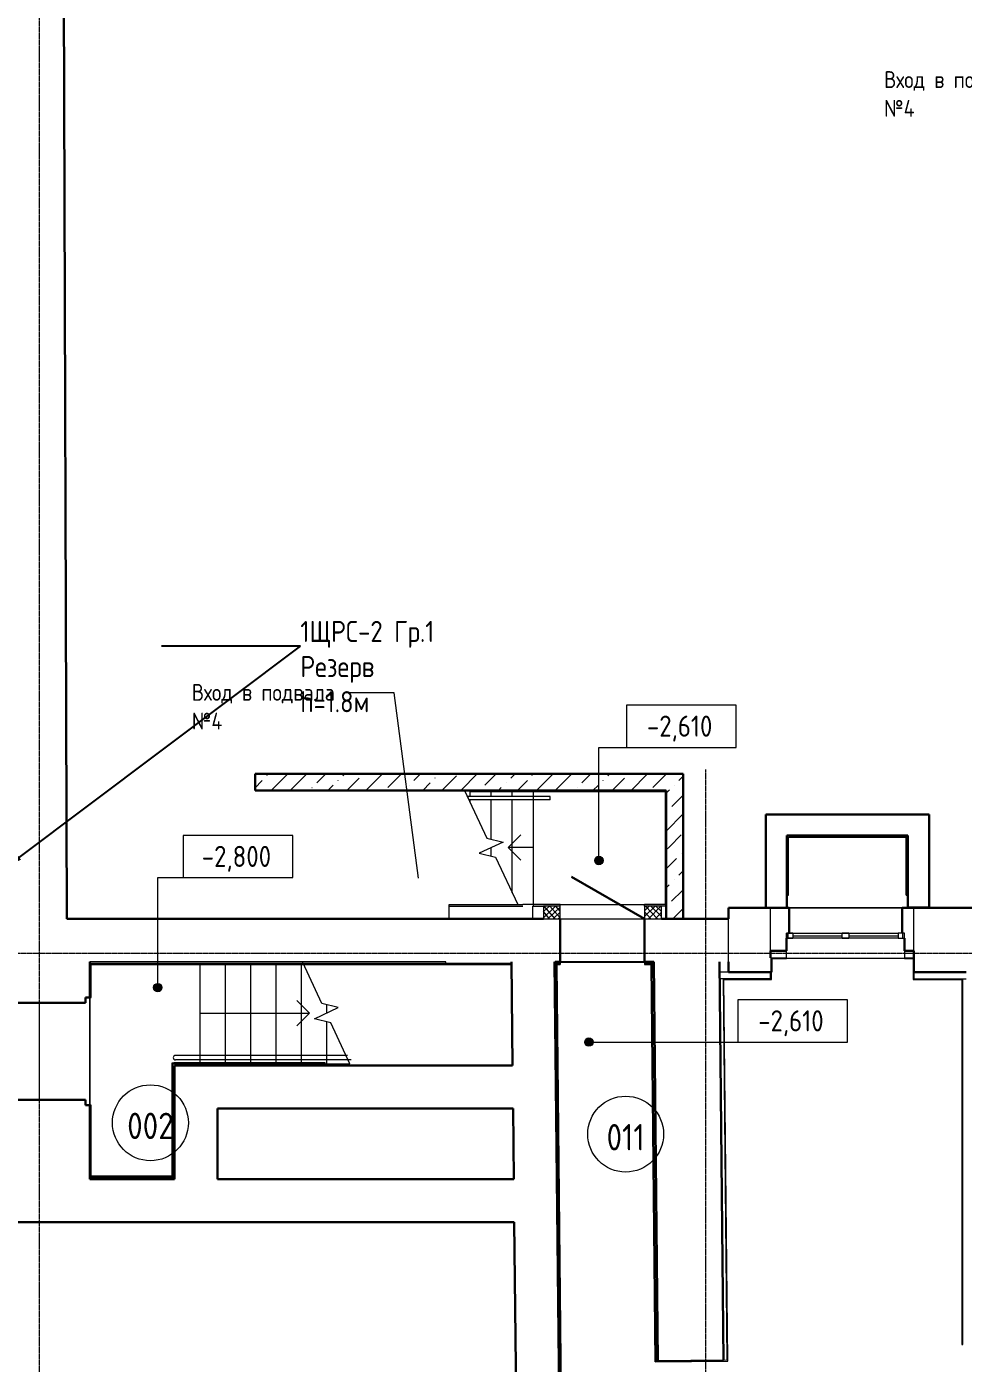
# Model space of a CAD drawing. Header units: millimetres. Extents: x -32 to 417638015, y -35 to 175284279.
# Drawn here: x 416169957 to 416181061, y 175247079 to 175262935 of the extents above; entities that cross this region are included whole.
import ezdxf
from ezdxf import colors
from ezdxf.entities.mleader import LeaderData, LeaderLine
from ezdxf.math import Vec2, Vec3

# ---------------------------------------------------------------- set-up
doc = ezdxf.new("R2010")
doc.units = ezdxf.units.MM
doc.linetypes.add('ADSK_Линия сетки', pattern=[25, 20, -2.5, 0, -2.5])
for name, color, linetype, lineweight in [('_ Окна', 7, 'Continuous', 9), ('Аннотация', 7, 'Continuous', 18), ('Двери', 7, 'Continuous', 9), ('Лестницы', 7, 'Continuous', 9), ('Ограждение', 7, 'Continuous', 9), ('Окна', 7, 'Continuous', 9), ('Оси', 253, 'Continuous', 9), ('Отметки', 7, 'Continuous', 9), ('Пандусы', 7, 'Continuous', 18), ('Перекрытие', 7, 'Continuous', 18), ('Стены внутренние', 7, 'Continuous', 18), ('Стены наружные', 7, 'Continuous', 18), ('Стены несущие', 7, 'Continuous', 30), ('Стены отделка', 7, 'Continuous', 30), ('Стены штриховка', 7, 'Continuous', 9), ('Стрелки вверх', 7, 'Continuous', 18), ('Узлы', 7, 'Continuous', 18), ('ШТРИХОВКА', 252, 'Continuous', 15)]:
    doc.layers.add(name, color=color, linetype=linetype, lineweight=lineweight)
doc.layers.add('_ЭМ_Надписи', color=7, linetype='Continuous')
doc.layers.add('Линии', color=7, linetype='Continuous', lineweight=9, true_color=0x00a600)
doc.styles.add('GOST Common', font='GOST_Common.ttf', dxfattribs={"width": 0.9, "height": 349.9999999999996})
doc.styles.add('GOST Common_1', font='GOST_Common.ttf', dxfattribs={"width": 0.9, "height": 250})
doc.styles.add('GOST Common_5', font='GOST_Common.ttf', dxfattribs={"width": 0.9, "height": 200})
doc.styles.add('ЭОМ', font='isocpeur.ttf', dxfattribs={"width": 0.85, "height": 250})
pattern_1 = [(45, (556.895267267344, 294.7406184339013), (84.18954758163274, 308.6959506083616), [396.875, -79.375, 3.353, -76.02199999999999])]
pattern_2 = [(45, (556.895267267344, 294.7406184339013), (-35.35533905932738, 35.35533905932738), []), (135, (556.895267267344, 294.7406184339013), (-35.35533905932738, -35.35533905932737), [])]

# ---------------------------------------------------------------- blocks, each defined once
blk = doc.blocks.new('План подвала')
at = {"layer": 'Отметки'}
h = blk.add_hatch(color=8, dxfattribs=at)
edge = h.paths.add_edge_path()
edge.add_arc((37738.78406838776, 21638.56328479425), 50, 0, 360)
h = blk.add_hatch(color=8, dxfattribs=at)
edge = h.paths.add_edge_path()
edge.add_arc((32507.65778943771, 20131.05680520455), 50, 0, 360)
h = blk.add_hatch(color=8, dxfattribs=at)
edge = h.paths.add_edge_path()
edge.add_arc((37619.98296721719, 19485.25346992442), 50, 0, 360)
at = {"layer": 'Стены внутренние', "lineweight": 9}
h = blk.add_hatch(dxfattribs=at)
h.set_pattern_fill('FP_6', color=8, style=0, pattern_type=2)
h.set_pattern_definition(pattern_1)
h.paths.add_polyline_path([(36961.26615909861, 22468.28170982934), (38736.26615909864, 22468.28170982937), (38736.26615909864, 22668.28170982933), (33661.26615909857, 22668.28170982933), (33661.26615909857, 22468.28170982937)])
h = blk.add_hatch(dxfattribs=at)
h.set_pattern_fill('FP_6', color=8, style=0, pattern_type=2)
h.set_pattern_definition(pattern_1)
h.paths.add_polyline_path([(38736.26615909864, 21799.4220102611), (38736.26615909864, 22468.28170982937), (38536.26615909862, 22468.28170982937), (38536.26615909862, 21799.4220102611)])
h = blk.add_hatch(dxfattribs=at)
h.set_pattern_fill('FP_7', color=8, style=0, pattern_type=2)
h.set_pattern_definition([(45, (556.895267267344, 294.7406184339013), (84.1902546884139, 308.6966577151427), [396.875, -79.375, 3.353, -76.02199999999999])])
h.paths.add_polyline_path([(38536.26615909861, 20946.05860164243), (38736.26615909861, 20946.05860164243), (38736.26615909864, 21799.4220102611), (38536.26615909862, 21799.4220102611), (38536.26615909861, 21096.05860164242)])
at = {"layer": 'Стены наружные'}
blk.add_hatch(color=8, dxfattribs=at).paths.add_polyline_path([(36837.22918303512, 21096.05860164243), (36837.22918303512, 21116.05860164242), (35961.2661590986, 21116.05860164243), (35961.2661590986, 21096.05860164243), (36785.86830770255, 21096.05860164243)])
h = blk.add_hatch(color=8, dxfattribs=at)
h.paths.add_polyline_path([(38536.22619246335, 21096.05860164242), (38536.26615909849, 21096.05860164242), (38536.22619246335, 21116.05860164242), (38279.73750793481, 21116.05860164242), (38279.73750793481, 21096.05860164242), (38526.2661590986, 21096.05860164242)])
h.paths.add_polyline_path([(37278.74924319534, 21096.05860164243), (37279.73750793483, 21096.51828377224), (37278.74924319534, 21116.05860164242), (36961.26615909862, 21116.05860164242), (36961.26615909861, 21096.05860164243), (37211.35113822151, 21096.05860164243)])
h = blk.add_hatch(color=8, dxfattribs=at)
h.paths.add_polyline_path([(39967.3962085455, 21076.05860164242), (39992.39620854548, 21076.05860164242), (39992.39620854548, 21081.05860164242), (39967.3962085455, 21081.05860164238)])
h.paths.add_polyline_path([(41402.3962085455, 21076.05860164243), (41402.3962085455, 21081.05860164245), (41332.39620854548, 21081.05860164242), (41332.39620854548, 21076.05860164243), (41367.39620854553, 21076.05860164243)])
at = {"layer": 'Узлы', "lineweight": 9}
h = blk.add_hatch(dxfattribs=at)
h.set_pattern_fill('FP_11', color=8, style=0, pattern_type=2)
h.set_pattern_definition(pattern_2)
h.paths.add_polyline_path([(37079.73750793483, 20946.05860164243), (37279.73750793483, 20946.05860164243), (37278.74924319534, 21096.05860164243), (37079.73750793483, 21096.05860164243), (37079.73750793483, 21003.49014840808)])
h = blk.add_hatch(dxfattribs=at)
h.set_pattern_fill('FP_11', color=8, style=0, pattern_type=2)
h.set_pattern_definition(pattern_2)
h.paths.add_polyline_path([(38479.73750793481, 20946.05860164243), (38479.73750793481, 21096.05860164242), (38279.73750793481, 21096.05860164242), (38279.73750793481, 20946.05860164243), (38388.47181388356, 20946.05860164243)])
at = {"layer": '_ Окна', "color": 8, "lineweight": 18}
for p, q in [((39962.39620854543, 20716.05860164243), (39962.39620854543, 20776.05860164243)), ((39962.39620854543, 20776.05860164243), (40038.39620854543, 20776.05860164243)), ((40038.39620854543, 20776.05860164243), (40038.39620854543, 20716.05860164243)), ((40624.39620854543, 20716.05860164243), (40624.39620854543, 20776.05860164243)), ((40624.39620854543, 20776.05860164243), (40700.39620854543, 20776.05860164243)), ((40700.39620854543, 20776.05860164243), (40700.39620854543, 20716.05860164243)), ((41286.39620854543, 20776.05860164243), (41286.39620854543, 20716.05860164243)), ((41362.39620854543, 20776.05860164243), (41286.39620854543, 20776.05860164243)), ((41362.39620854543, 20716.05860164243), (41362.39620854543, 20776.05860164243)), ((40038.39620854543, 20716.05860164243), (39962.39620854543, 20716.05860164243)), ((40700.39620854543, 20716.05860164243), (40624.39620854543, 20716.05860164243)), ((41286.39620854543, 20716.05860164243), (41362.39620854543, 20716.05860164243))]:
    blk.add_line(p, q, dxfattribs=at)
at = {"layer": '_ Окна', "color": 8}
for p, q in [((39982.39620854543, 20716.05860164243), (39982.39620854543, 20776.05860164243)), ((41342.39620854543, 20716.05860164243), (41342.39620854543, 20776.05860164243)), ((40038.39620854543, 20746.05860164242), (40624.39620854543, 20746.05860164242)), ((40700.39620854543, 20746.05860164242), (41286.39620854543, 20746.05860164242))]:
    blk.add_line(p, q, dxfattribs=at)
at = {"layer": 'Аннотация', "color": 8, "lineweight": 9}
for p, q in [((34912.27475873042, 23629.06667210899), (34727.3985224169, 23629.06667210899)), ((35312.66225551791, 23629.06667210898), (34912.27475873042, 23629.06667210899)), ((35598.44521585543, 21429.94569278895), (35312.66225551791, 23629.06667210898))]:
    blk.add_line(p, q, dxfattribs=at)
at = {"layer": 'Аннотация', "color": 8, "lineweight": 20, "extrusion": (0, 0, -1)}
for p, q in [((39365.16988388429, 23481.093781102), (38065.16988388429, 23481.093781102)), ((38065.16988388429, 23481.093781102), (38065.16988388429, 22981.093781102)), ((39365.16988388429, 22981.093781102), (39365.16988388429, 23481.093781102)), ((38065.16988388429, 22981.093781102), (39365.16988388429, 22981.093781102)), ((34108.30390071198, 21935.66689408095), (32808.30390071198, 21935.66689408095)), ((32808.30390071198, 21935.66689408095), (32808.30390071198, 21435.66689408095)), ((34108.30390071198, 21435.66689408095), (34108.30390071198, 21935.66689408095)), ((32808.30390071198, 21435.66689408095), (34108.30390071198, 21435.66689408095)), ((40684.63706048114, 19985.2534699244), (39384.63706048114, 19985.2534699244)), ((39384.63706048114, 19985.2534699244), (39384.63706048114, 19485.2534699244)), ((40684.63706048114, 19485.2534699244), (40684.63706048114, 19985.2534699244)), ((39384.63706048114, 19485.2534699244), (40684.63706048114, 19485.2534699244))]:
    blk.add_line(p, q, dxfattribs=at)
at = {"layer": 'Двери', "color": 8, "lineweight": 30}
blk.add_line((38279.73750793478, 20946.05860164337), (37413.71210415034, 21446.05860164337), dxfattribs=at)
at = {"layer": 'Лестницы', "color": 8}
for p, q in [((36211.26615909858, 22468.28170982932), (36145.9901636577, 22468.28170982932)), ((36145.9901636577, 22468.28170982932), (36408.43887638097, 21905.45862911544)), ((36211.26615909857, 22398.28170982933), (36211.26615909858, 22468.28170982932)), ((36211.26615909857, 22398.28170982933), (36211.26615909858, 22468.28170982932)), ((36211.26615909857, 22328.2968858632), (36211.26615909857, 22358.28170982933)), ((36211.26615909857, 22328.2968858632), (36211.26615909857, 22358.28170982933)), ((36461.26615909857, 22466.05860164241), (36461.26615909857, 22468.28170982932)), ((36461.26615909857, 22466.05860164241), (36461.26615909857, 22468.28170982932)), ((36461.26615909857, 22398.28170982933), (36461.26615909857, 22456.05860164238)), ((36461.26615909857, 22398.28170982933), (36461.26615909857, 22456.05860164238)), ((36461.26615909857, 21892.61997836452), (36461.26615909857, 22358.28170982933)), ((36461.26615909857, 21892.61997836452), (36461.26615909857, 22358.28170982933)), ((36711.26615909857, 22466.05860164241), (36711.26615909857, 22468.28170982932)), ((36711.26615909857, 22466.05860164241), (36711.26615909857, 22468.28170982932)), ((36711.26615909857, 22398.28170982933), (36711.26615909857, 22456.05860164238)), ((36711.26615909857, 22398.28170982933), (36711.26615909857, 22456.05860164238)), ((36711.26615909857, 21256.04342560846), (36711.26615909857, 22358.28170982933)), ((36711.26615909857, 21256.04342560846), (36711.26615909857, 22358.28170982933)), ((36961.26615909857, 22466.05860164241), (36961.26615909857, 22468.28170982932)), ((36961.26615909857, 22466.05860164241), (36961.26615909857, 22468.28170982932)), ((36961.26615909857, 22398.28170982933), (36961.26615909857, 22456.05860164238)), ((36961.26615909857, 22398.28170982933), (36961.26615909857, 22456.05860164238)), ((36961.26615909857, 21116.0586016424), (36961.26615909857, 22358.28170982933)), ((36961.26615909857, 21116.0586016424), (36961.26615909857, 22358.28170982933)), ((36408.43887638097, 21905.45862911544), (36602.87675082302, 21858.20425913284)), ((36602.87675082302, 21858.20425913284), (36319.65556737408, 21726.13605233888)), ((36319.65556737408, 21726.13605233887), (36514.09344181613, 21678.88168235628)), ((36461.26615909857, 21691.72033310719), (36461.26615909857, 21792.17015573586)), ((36461.26615909857, 21691.72033310719), (36461.26615909857, 21792.17015573586)), ((36514.09344181613, 21678.88168235628), (36776.54215453941, 21116.0586016424)), ((36961.26615909857, 21116.0586016424), (36837.22918303507, 21116.0586016424)), ((33006.57959897041, 20404.05860164243), (33006.57959897041, 19239.73448580987)), ((33006.57959897041, 20404.05860164243), (33006.57959897041, 19239.73448580987)), ((33306.57959897041, 20404.05860164243), (33306.57959897041, 19239.73448580987)), ((33306.57959897041, 20404.05860164243), (33306.57959897041, 19239.73448580987)), ((33606.57959897041, 20404.05860164243), (33606.57959897039, 19239.73448580987)), ((33606.57959897041, 20404.05860164243), (33606.57959897039, 19239.73448580987)), ((33906.57959897041, 20404.05860164243), (33906.57959897041, 19239.73448580987)), ((33906.57959897041, 20404.05860164243), (33906.57959897041, 19239.73448580987)), ((34206.57959897041, 20404.05860164243), (34206.57959897041, 19239.7344858098)), ((34206.57959897041, 20404.05860164243), (34206.57959897041, 19239.7344858098)), ((34453.75231625282, 19941.02295918941), (34226.7950040774, 20427.73448580984)), ((34364.96900724593, 19761.70038241285), (34648.19019069488, 19893.76858920682)), ((34648.19019069489, 19893.76858920682), (34453.75231625282, 19941.02295918941)), ((34506.57959897041, 19928.1843084385), (34506.57959897041, 19827.73448580983)), ((34506.57959897041, 19928.1843084385), (34506.57959897041, 19827.73448580983)), ((34559.406881688, 19714.44601243025), (34364.96900724593, 19761.70038241285)), ((34506.57959897041, 19727.28466318117), (34506.57959897041, 19227.73448580983)), ((34506.57959897041, 19727.28466318117), (34506.57959897041, 19227.73448580983)), ((34786.36419386341, 19227.73448580983), (34559.406881688, 19714.44601243025)), ((34491.57959897043, 19227.73448580983), (34506.57959897041, 19227.73448580983)), ((34506.57959897041, 19227.73448580983), (34786.36419386341, 19227.73448580983))]:
    blk.add_line(p, q, dxfattribs=at)
at = {"layer": 'Линии', "color": 8, "lineweight": 18}
for p, q in [((37279.73750793478, 21096.0586016424), (37079.73750793478, 21096.0586016424)), ((37079.73750793478, 21096.0586016424), (37079.73750793478, 20946.05860164241)), ((37279.73750793478, 20946.05860164241), (37279.73750793478, 21096.0586016424)), ((38479.73750793477, 21096.05860164239), (38279.73750793477, 21096.05860164239)), ((38279.73750793477, 21096.05860164239), (38279.73750793477, 20946.0586016424)), ((38479.73750793477, 20946.0586016424), (38479.73750793477, 21096.05860164239)), ((37079.73750793478, 20946.05860164241), (37279.73750793478, 20946.05860164241)), ((38279.73750793477, 20946.0586016424), (38479.73750793477, 20946.0586016424)), ((34759.2152341964, 19327.30660952396), (32719.21523419639, 19327.306609524)), ((34799.2152341964, 19272.73448580984), (32719.21523419639, 19272.73448580989))]:
    blk.add_line(p, q, dxfattribs=at)
at = {"layer": 'Линии', "color": 8}
blk.add_line((38279.73750793477, 20427.25721409871), (37279.73750793477, 20427.25721409871), dxfattribs=at)
for centre in [(32420.59738452698, 18527.5891375888), (38055.30177636223, 18393.04890400515)]:
    blk.add_circle(centre, 450.0000000000006, dxfattribs=at)
at = {"layer": 'Линии', "color": 8, "lineweight": 18}
blk.add_arc((32719.21523419639, 19300.02054766694), 27.28606185705576, 90, 270, dxfattribs=at)
at = {"layer": 'Ограждение', "color": 8}
for p, q in [((36178.63169972853, 22398.28170982933), (36197.28400605473, 22358.28170982933)), ((36947.57045968875, 22398.28170982932), (36178.63169972853, 22398.28170982933)), ((36178.63169972853, 22398.28170982933), (36197.28400605473, 22358.28170982933)), ((36961.26615909857, 22398.28170982932), (36178.63169972853, 22398.28170982933)), ((36947.57045968875, 22358.28170982932), (36197.28400605473, 22358.28170982933)), ((36961.26615909857, 22358.28170982932), (36197.28400605473, 22358.28170982933)), ((36978.80521206647, 22398.28170982932), (36947.57045968875, 22398.28170982932)), ((36978.80521206647, 22358.28170982932), (36947.57045968875, 22358.28170982932)), ((36961.26615909857, 22358.28170982932), (36961.26615909857, 22398.28170982932)), ((37161.26615909855, 22398.28170982932), (36978.80521206647, 22398.28170982932)), ((37161.26615909855, 22358.28170982932), (36978.80521206647, 22358.28170982932)), ((37161.26615909855, 22358.28170982932), (37161.26615909855, 22398.28170982932))]:
    blk.add_line(p, q, dxfattribs=at)
at = {"layer": 'Окна', "color": 8}
for p, q in [((39962.39620854543, 20776.05860164243), (39962.39620854543, 20716.05860164243)), ((40038.39620854543, 20776.05860164243), (39962.39620854543, 20776.05860164243)), ((40038.39620854543, 20776.05860164242), (40624.39620854543, 20776.05860164242)), ((40700.39620854543, 20776.05860164243), (40624.39620854543, 20776.05860164243)), ((40700.39620854543, 20776.05860164242), (41286.39620854543, 20776.05860164242)), ((41362.39620854543, 20776.05860164243), (41286.39620854543, 20776.05860164243)), ((41362.39620854543, 20716.05860164243), (41362.39620854543, 20776.05860164243)), ((39962.39620854543, 20716.05860164243), (40038.39620854543, 20716.05860164243)), ((40624.39620854543, 20716.05860164236), (40038.39620854543, 20716.05860164236)), ((40624.39620854543, 20716.05860164243), (40700.39620854543, 20716.05860164243)), ((41286.39620854543, 20716.05860164235), (40700.39620854543, 20716.05860164236)), ((41286.39620854543, 20716.05860164243), (41362.39620854543, 20716.05860164243))]:
    blk.add_line(p, q, dxfattribs=at)
at = {"layer": 'Оси', "color": 8, "linetype": 'ADSK_Линия сетки'}
for p, q in [((31106.46062030579, -4056.756487374797), (31106.46062030587, 44517.73907708548)), ((39006.46062030579, -4400.942127826093), (39006.46062030584, 22719.90773539966)), ((-9557.833270865278, 20539.74061843351), (56671.89526726732, 20539.74061843329))]:
    blk.add_line(p, q, dxfattribs=at)
at = {"layer": 'Отметки', "color": 8, "lineweight": 20}
for p, q in [((37738.78406838776, 22981.09378110202), (38715.16988388431, 22981.09378110202)), ((37738.78406838776, 21638.56328479425), (37738.78406838776, 22981.09378110202)), ((32507.65778943771, 21435.66689408098), (33458.30390071201, 21435.66689408098)), ((32507.65778943771, 20131.05680520455), (32507.65778943771, 21435.66689408098)), ((37619.98296721719, 19485.25346992442), (39777.75896545307, 19485.25346992442)), ((39777.75896545307, 19485.25346992442), (40034.63706048117, 19485.25346992442))]:
    blk.add_line(p, q, dxfattribs=at)
at = {"layer": 'Отметки', "color": 8}
for centre in [(37738.78406838776, 21638.56328479425), (32507.65778943771, 20131.05680520455), (37619.98296721719, 19485.25346992442)]:
    blk.add_circle(centre, 50, dxfattribs=at)
at = {"layer": 'Пандусы', "color": 8}
for p, q in [((31704.18478198701, 18736.74061843383), (31704.18478198701, 20012.74061843382)), ((31104.18478198701, 18799.7406184338), (31104.18478198701, 19949.74061843378))]:
    blk.add_line(p, q, dxfattribs=at)
at = {"layer": 'Перекрытие', "color": 8}
for p, q in [((37279.73750793478, 21116.05860164239), (38279.73750793477, 21116.05860164239)), ((31704.18478198604, 20012.74061843382), (31704.18478198603, 18736.74061843383))]:
    blk.add_line(p, q, dxfattribs=at)
at = {"layer": 'Стены внутренние', "color": 8}
for p, q in [((37279.73750793478, 20946.05860164241), (38279.73750793477, 20946.0586016424)), ((39992.39620854543, 21076.05860164239), (41332.39620854543, 21076.05860164239)), ((39783.74924319529, 20486.05860164237), (39773.74924319531, 20486.05860164237)), ((38279.73750793477, 20436.0586016424), (37279.73750793478, 20436.05860164241))]:
    blk.add_line(p, q, dxfattribs=at)
at = {"layer": 'Стены наружные', "color": 8}
for p, q in [((39992.39620854543, 21081.05860164239), (41332.39620854543, 21081.05860164239)), ((41362.39620854543, 20476.05860164239), (39962.39620854543, 20476.0586016424))]:
    blk.add_line(p, q, dxfattribs=at)
at = {"layer": 'Стены несущие', "color": 8}
for p, q in [((31428.40088919105, 20946.05860164289), (31377.21942458246, 36461.20872650972)), ((38736.2661590986, 22668.2817098293), (33661.26615909852, 22668.2817098293)), ((33661.26615909852, 22668.2817098293), (33661.26615909852, 22468.28170982935)), ((38736.2661590986, 22668.2817098293), (38736.26615909857, 20946.05860164241)), ((33661.26615909852, 22468.28170982935), (38536.26615909857, 22468.28170982935)), ((38536.26615909857, 20946.05860164241), (38536.26615909857, 22468.28170982932)), ((39717.3962085454, 22186.0586016424), (39717.3962085454, 21076.05860164241)), ((41652.39620854543, 22186.0586016424), (39717.3962085454, 22186.0586016424)), ((41652.39620854543, 21081.05860164243), (41652.39620854543, 22186.0586016424)), ((39967.39620854544, 21076.05860164241), (39967.39620854544, 21936.05860164242)), ((39967.39620854544, 21936.05860164242), (41402.39620854544, 21936.05860164242)), ((41402.39620854544, 21081.05860164243), (41402.39620854544, 21936.05860164242)), ((31428.40088919105, 20946.05860164242), (37079.73750793478, 20946.0586016424)), ((37279.73750793478, 20436.05860164241), (37279.73750793478, 20946.05860164241)), ((38279.73750793477, 20436.0586016424), (38279.73750793477, 20946.0586016424)), ((39273.7492431953, 20946.0586016424), (38479.73750793477, 20946.0586016424)), ((39992.39620854546, 21076.05860164241), (39273.7492431953, 21076.05860164241)), ((39273.7492431953, 21076.05860164241), (39273.7492431953, 20946.05860164241)), ((39992.39620854546, 20776.05860164241), (39992.39620854546, 21076.05860164241)), ((41332.39620854543, 21076.05860164241), (41332.39620854543, 20776.05860164241)), ((45928.53018361337, 21076.05860164241), (41332.39620854543, 21076.05860164241)), ((41402.39620854544, 21081.05860164243), (41652.39620854543, 21081.05860164243)), ((39962.39620854543, 20566.05860164242), (39962.39620854543, 20716.05860164243)), ((41362.39620854546, 20716.05860164242), (41362.39620854546, 20566.05860164242)), ((39773.74924319531, 20486.05860164237), (39773.74924319526, 20566.05860164242)), ((39773.74924319531, 20566.05860164242), (39962.39620854543, 20566.05860164242)), ((39783.74924319529, 20316.05860164245), (39783.74924319529, 20486.05860164237)), ((41473.74924319529, 20566.05860164235), (41362.39620854546, 20566.05860164242)), ((41473.74924319529, 20566.05860164242), (41473.74924319529, 20316.05860164238)), ((31704.18478198603, 20012.74061843382), (31704.18478198603, 20436.05860164242)), ((36701.32172521247, 20436.05860164241), (36714.51397535899, 19207.7344858098)), ((37283.87841139587, 13683.07880620601), (37211.35113822145, 20436.05860164241)), ((37279.73750793478, 20436.05860164241), (37221.35171494709, 20436.05860164241)), ((38388.47181388352, 20436.05860164241), (38279.73750793477, 20436.05860164241)), ((38436.63406754611, 15701.16978434496), (38388.47181388352, 20436.05860164241)), ((39168.51216424262, 20436.05860164241), (39216.59371927426, 15709.1033633671)), ((39273.7492431953, 20436.05860164242), (39273.7492431953, 20316.05860164238)), ((39273.7492431953, 20316.05860164238), (39783.74924319529, 20316.05860164245)), ((41473.74924319529, 20316.05860164238), (42093.29703390379, 20316.05860164238)), ((31651.184781987, 19949.74061843378), (31651.184781987, 20012.74061843382)), ((31651.184781987, 20012.74061843382), (31704.18478198603, 20012.74061843382)), ((30804.18478198603, 19949.74061843378), (31651.184781987, 19949.74061843378)), ((36714.51397535899, 19207.7344858098), (32704.64802959604, 19207.7344858098)), ((32704.64802959604, 17860.35635135619), (32704.64802959604, 19207.7344858098)), ((31651.184781987, 18799.7406184338), (30804.18478198603, 18799.7406184338)), ((31651.184781987, 18736.74061843383), (31651.184781987, 18799.7406184338)), ((31704.18478198603, 18736.74061843383), (31651.184781987, 18736.74061843383)), ((31704.18478198603, 18736.74061843383), (31704.18478198603, 17860.35635135619)), ((33214.64802959602, 17860.35635135619), (33214.64802959602, 18697.73448580982)), ((33214.64802959602, 18697.73448580982), (36719.99139576293, 18697.73448580982)), ((36719.99139576293, 18697.73448580982), (36728.98487042857, 17860.35635135619)), ((32704.64802959604, 17860.35635135625), (31704.18478198603, 17860.35635135625)), ((36728.98487042855, 17860.35635135619), (33214.64802959602, 17860.35635135625)), ((30744.18478198604, 17350.3563513562), (36734.4622908325, 17350.3563513562)), ((36734.46229083251, 17350.3563513562), (36773.84899838691, 13683.07880620601)), ((38436.63406754611, 15701.16978434495), (39216.59371927427, 15709.1033633671))]:
    blk.add_line(p, q, dxfattribs=at)
at = {"layer": 'Стены отделка', "color": 8, "lineweight": 9}
for p, q in [((38536.26615909857, 22466.05860164241), (36211.26615909854, 22466.05860164241)), ((36211.26615909854, 22466.05860164241), (36211.26615909854, 22456.05860164238)), ((36211.26615909854, 22456.05860164238), (38526.26615909861, 22456.05860164238)), ((38526.26615909855, 21116.05860164241), (38526.26615909855, 22456.05860164239)), ((39987.39620854544, 21226.05860164227), (39987.39620854544, 21916.05860164243)), ((39987.39620854544, 21916.05860164243), (41382.39620854538, 21916.05860164243)), ((41382.39620854538, 21226.05860164227), (41382.39620854538, 21936.05860164242)), ((35961.26615909855, 20946.0586016424), (35961.26615909855, 21116.0586016424)), ((35961.26615909855, 21116.0586016424), (36837.22918303507, 21116.0586016424)), ((35961.26615909855, 21096.0586016424), (36837.22918303507, 21096.0586016424)), ((36956.26615909855, 20946.0586016424), (36956.26615909855, 21096.0586016424)), ((36956.26615909855, 21096.0586016424), (37079.73750793478, 21096.0586016424)), ((37279.73750793478, 21116.0586016424), (36961.26615909857, 21116.0586016424)), ((36961.26615909857, 21096.0586016424), (36961.26615909857, 21116.0586016424)), ((37279.73750793478, 21096.0586016424), (37279.73750793478, 21116.0586016424)), ((38536.26615909857, 21116.05860164239), (38279.73750793477, 21116.05860164239)), ((38279.73750793477, 21096.05860164239), (38279.73750793477, 21116.05860164239)), ((38536.26615909857, 21096.05860164239), (38479.73750793477, 21096.05860164239)), ((39967.39620854544, 21226.05860164227), (39987.39620854544, 21226.05860164227)), ((41382.39620854538, 21226.05860164227), (41402.39620854544, 21226.05860164227)), ((39992.39620854546, 21081.05860164236), (39967.39620854544, 21081.05860164236)), ((39992.39620854546, 21076.05860164241), (39992.39620854546, 21081.05860164236)), ((41402.39620854544, 21081.05860164236), (41332.39620854543, 21081.05860164236)), ((41332.39620854543, 21081.05860164236), (41332.39620854543, 21076.05860164241)), ((41402.39620854544, 21076.05860164241), (41402.39620854544, 21081.05860164236)), ((39783.74924319529, 20476.05860164241), (39962.39620854543, 20476.05860164241)), ((39962.39620854543, 20476.05860164241), (39962.39620854543, 20566.05860164242)), ((41362.39620854546, 20566.05860164242), (41362.39620854546, 20476.05860164241)), ((41362.39620854546, 20476.05860164241), (41463.74924319531, 20476.05860164241)), ((41463.74924319531, 20476.05860164241), (41463.74924319531, 20226.05860164236)), ((35924.18478198604, 20436.05860164242), (31704.18478198603, 20436.05860164242)), ((36701.53652601261, 20416.05860164242), (31704.18478198603, 20416.05860164242)), ((31716.18478198603, 20012.74061843382), (31716.18478198603, 20404.05860164243)), ((31716.18478198603, 20404.05860164243), (36701.66540649273, 20404.05860164243)), ((35924.18478198604, 20416.05860164242), (35924.18478198604, 20436.05860164242)), ((37211.35113822143, 20436.05860164241), (37231.34998483662, 20436.27339005516)), ((37221.35171494709, 20436.05860164241), (37221.35171494709, 20416.05860164241)), ((37221.35171494709, 20416.05860164241), (37241.56766919859, 20416.05860164241)), ((37303.6646608298, 13703.08841671506), (37231.34998483662, 20436.27339005516)), ((37313.49116230931, 13719.29647981705), (37241.67506959867, 20406.05860164241)), ((37241.67506959867, 20406.05860164241), (37279.73750793478, 20406.05860164241)), ((37279.73750793478, 20436.05860164241), (37279.73750793478, 20406.05860164241)), ((38279.73750793477, 20436.05860164241), (38279.73750793477, 20406.05860164241)), ((38279.73750793477, 20406.05860164241), (38358.77541538648, 20406.05860164241)), ((38406.73733195428, 15690.86516397579), (38358.77541538648, 20406.05860164241)), ((38368.6742148855, 20416.0586016424), (38388.47181388352, 20416.0586016424)), ((38368.6742148855, 20416.05860164241), (38368.77593269879, 20406.05860164241)), ((38388.6752262411, 20416.06088924541), (38368.67626081218, 20415.85746414228)), ((38388.47181388352, 20436.0586016424), (38388.47181388352, 20416.0586016424)), ((39273.7492431953, 20316.05860164238), (39169.732778002, 20316.05860164238)), ((39169.732778002, 20316.05860164238), (39169.732778002, 20236.05860164239)), ((39783.74924319529, 20226.05860164243), (39783.74924319529, 20316.05860164245)), ((39773.74924319526, 20236.05860164239), (39169.732778002, 20236.05860164239)), ((39210.54435720727, 20236.47470879636), (39170.54642634945, 20236.06785859009)), ((39170.54642634945, 20236.06785859009), (39216.59371927509, 15709.10336336711)), ((39210.54435720727, 20236.47470879636), (39256.59165013292, 15709.51021357338)), ((39266.59113284742, 15709.61192612491), (39220.65082488392, 20226.05860164243)), ((39220.65082488385, 20226.05860164243), (39783.74924319529, 20226.05860164243)), ((41463.74924319531, 20226.05860164236), (42043.29703390376, 20226.05860164236)), ((42043.29703390376, 20226.05860164236), (42043.29703390376, 15898.06333635821)), ((42053.29703390379, 20236.05860164239), (42093.29703390379, 20236.05860164239)), ((42053.29703390373, 15898.06333635821), (42053.29703390379, 20236.05860164239)), ((31704.18478198603, 20012.74061843382), (31716.18478198603, 20012.74061843382)), ((32684.64802959604, 19233.73448580983), (32672.64802959604, 19233.73448580983)), ((32672.64802959604, 19233.73448580983), (32672.64802959604, 17880.35635135618)), ((32684.64802959604, 17880.35635135618), (32684.64802959604, 19233.73448580983)), ((32684.64802959604, 19227.7344858098), (34491.57959897043, 19227.7344858098)), ((34491.57959897043, 19239.7344858098), (32694.64802959607, 19239.73448580987)), ((32694.64802959607, 19239.73448580987), (32694.64802959607, 19227.73448580987)), ((34112.90092029171, 19239.7344858098), (34112.90092029171, 19227.7344858098)), ((34491.57959897043, 19207.7344858098), (34491.57959897043, 19239.7344858098)), ((31716.18478198603, 18736.74061843383), (31704.18478198603, 18736.74061843383)), ((31716.18478198603, 17892.35635135625), (31716.18478198603, 18736.74061843383)), ((31704.18478198603, 17880.35635135625), (32704.64802959604, 17880.35635135618)), ((32704.64802959604, 17892.35635135625), (31716.18478198603, 17892.35635135625)), ((42043.29703390376, 15898.06333635821), (42053.29703390373, 15898.06333635821)), ((38406.73733195428, 15690.86516397579), (39266.69284539805, 15699.61244341047)), ((39256.59165013292, 15709.51021357338), (38416.63510211717, 15700.96635924183)), ((38436.66013963563, 15698.60660601033), (38416.6611742067, 15698.4031809072)), ((38436.66013963563, 15698.60660601034), (38436.63406754611, 15701.16978434496)), ((39266.69284539805, 15699.61244341047), (39266.59113284652, 15709.61192612491))]:
    blk.add_line(p, q, dxfattribs=at)
at = {"layer": 'Стены штриховка', "color": 8}
for p, q in [((39273.7492431953, 20436.05860164242), (39273.7492431953, 20946.05860164241)), ((39773.74924319526, 20566.05860164242), (39773.74924319531, 21076.05860164241)), ((41473.74924319529, 20566.05860164242), (41473.74924319529, 21076.05860164241)), ((39783.74924319529, 20486.05860164237), (39962.39620854543, 20486.05860164237)), ((41362.39620854546, 20486.05860164237), (41473.74924319529, 20486.05860164237)), ((31714.18478198607, 20012.74061843382), (31714.18478198607, 20406.05860164246)), ((31714.18478198607, 20406.05860164246), (36701.6439264127, 20406.05860164239)), ((37241.56766919859, 20416.05860164241), (37279.73750793478, 20416.05860164241)), ((38279.73750793477, 20416.05860164241), (38368.6742148855, 20416.05860164241)), ((38416.66117420667, 15698.40318090723), (38368.77593269879, 20406.05860164241)), ((39773.74924319531, 20236.05860164239), (39773.74924319531, 20316.05860164238)), ((41473.74924319529, 20316.05860164238), (41473.74924319529, 20236.05860164239)), ((41473.74924319529, 20236.05860164239), (42053.29703390379, 20236.05860164239)), ((32674.64802959608, 19233.73448580983), (32674.64802959608, 17880.35635135618)), ((34491.57959897043, 19237.73448580983), (32694.64802959607, 19237.7344858099)), ((31714.184781986, 17890.35635135621), (31714.184781986, 18736.74061843383)), ((32704.64802959604, 17890.35635135621), (31714.184781986, 17890.35635135621))]:
    blk.add_line(p, q, dxfattribs=at)
at = {"layer": 'Стрелки вверх', "color": 8}
for p, q in [((36661.26615909855, 21792.17015573586), (36811.26615909855, 21942.17015573586)), ((36711.26615909857, 21792.17015573586), (36661.26615909855, 21792.17015573586)), ((36661.26615909855, 21792.17015573586), (36811.26615909855, 21642.17015573586)), ((36961.26615909857, 21792.17015573586), (36711.26615909857, 21792.17015573586)), ((34306.57959897041, 19827.73448580983), (34156.57959897041, 19977.73448580983)), ((33006.57959897041, 19827.73448580984), (33306.57959897041, 19827.73448580984)), ((33306.57959897041, 19827.73448580984), (33606.57959897041, 19827.73448580984)), ((33606.57959897041, 19827.73448580984), (33906.57959897041, 19827.73448580983)), ((33906.57959897041, 19827.73448580983), (34206.57959897041, 19827.73448580983)), ((34306.57959897041, 19827.73448580983), (34156.57959897041, 19677.73448580983)), ((34206.57959897041, 19827.73448580983), (34306.57959897041, 19827.73448580983))]:
    blk.add_line(p, q, dxfattribs=at)
at = {"layer": 'Аннотация', "color": 8, "lineweight": 9, "line_spacing_factor": 1.022765581104984}
for s, insert, char_height, width, attachment_point, style in [('\\pxt1.8,3.6,5.4,7.2,9,10.8,12.6,14.4,16.2,18,19.8,21.6,23.4,25.2,27,28.8,30.6,32.4,34.2,36,37.8,39.6,41.4,43.2,45,46.8,48.6,50.4,52.2,54,55.8,57.6;{Вход в подвала №4}', (41119.8849307725, 31002.56725540337), 200, 2000.7, 1, 'GOST Common_5'), ('\\pxt1.8,3.6,5.4,7.2,9,10.8,12.6,14.4,16.2,18,19.8,21.6,23.4,25.2,27,28.8,30.6,32.4,34.2,36,37.8,39.6,41.4,43.2,45,46.8,48.6,50.4,52.2,54,55.8,57.6;{Вход в подвала №4}', (32911.6953974169, 23733.18993690106), 200, 2000.7, 1, 'GOST Common_5'), ('002', (32420.59738452698, 18490.64101733005), 312.5000000000001, 520.2111192702771, 5, 'GOST Common'), ('011', (38055.30177636223, 18356.10078374651), 312.5000000000001, 520.2111192702771, 5, 'GOST Common')]:
    blk.add_mtext(s, dxfattribs=dict(at, insert=insert, char_height=char_height, width=width, attachment_point=attachment_point, style=style))
at = {"layer": 'Отметки', "color": 8, "lineweight": 20, "char_height": 250, "attachment_point": 1, "line_spacing_factor": 1.022761013168346, "style": 'GOST Common_1'}
for s, insert, width in [('-2,610', (38307.86476138988, 23357.80085708965), 977.532293986637), ('-2,800', (33029.62783043237, 21812.37397006861), 1028.822568671121), ('-2,610', (39627.33193798673, 19861.96054591205), 977.532293986637)]:
    blk.add_mtext(s, dxfattribs=dict(at, insert=insert, width=width))

msp = doc.modelspace()

# ---------------------------------------------------------------- block references
at = {"layer": 'ШТРИХОВКА'}
msp.add_blockref('План подвала', (416139002.585074, 175231404.8243427), dxfattribs=at)

# ---------------------------------------------------------------- leaders
at = {"layer": '_ЭМ_Надписи', "color": 7, "ltscale": 5}
ml = msp.add_multileader_mtext('Standard', dxfattribs=at)
ml.set_content('{\\fGOST Common|b0|i0|c204|p34;\\W0.9;\\C256;1ЩРС-2\\fISOCPEUR|b0|i0|c204|p34;\\W0.85; Гр.1\\PРезерв h=1.8м}', color=1, style='ЭОМ')
ml.set_leader_properties()
ml.build(insert=Vec2(0, 0))
ml.multileader.update_dxf_attribs({"text_left_attachment_type": 6, "text_right_attachment_type": 6, "dogleg_length": 0, "arrow_head_size": 200})
ctx = ml.context
ctx.base_point, ctx.char_height, ctx.arrow_head_size, ctx.landing_gap_size, ctx.plane_origin = Vec3(416173201.0889922, 175255585.8101317, -64.26463315267222), 250, 200, 0, Vec3(416147726.4179994, 175268422.5732895, -64.26463315267222)
ctx.left_attachment, ctx.right_attachment = 6, 6
notes = []
notes.append((ctx, [(0, (1, 1, 0), (416173201.0889922, 175255585.8101317, -64.26463315267222), (1, 0), 0, [(0, [(416169708.9741179, 175252959.5662084, -64.26463315267222)], 0, [])])]))
ctx.mtext.insert, ctx.mtext.width, ctx.mtext.defined_height, ctx.mtext.flow_direction = Vec3(416173201.0889922, 175255885.8101317, -64.26463315267222), 1629.2555459595, 545.6159617257083, 5
for ctx, leaders in notes:
    for number, flags, end, landing, length, lines in leaders:
        leader = LeaderData()
        leader.index, (leader.has_last_leader_line, leader.has_dogleg_vector, leader.attachment_direction) = number, flags
        leader.last_leader_point, leader.dogleg_vector, leader.dogleg_length = Vec3(end), Vec3(landing), length
        for number, points, colour, breaks in lines:
            line = LeaderLine()
            line.index, line.vertices, line.color, line.breaks = number, Vec3.list(points), colors.encode_raw_color(colour), breaks
            leader.lines.append(line)
        ctx.leaders.append(leader)

doc.saveas('drawing.dxf')
